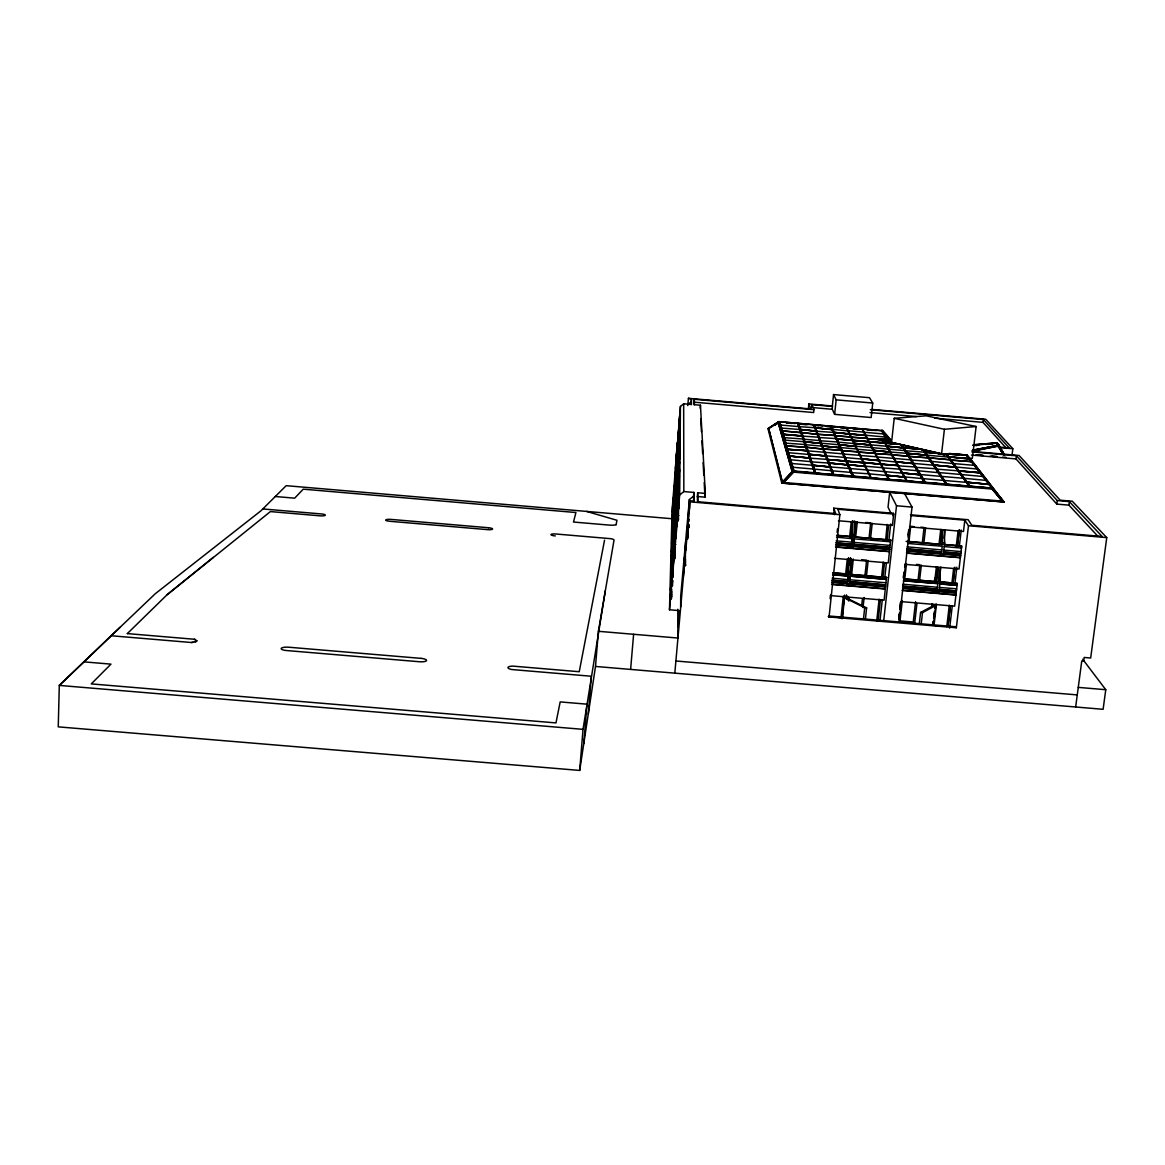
<?xml version="1.0" encoding="UTF-8"?>
<svg xmlns="http://www.w3.org/2000/svg" width="1165" height="1165" viewBox="0 0 1165 1165"><rect width="100%" height="100%" fill="white"/><g stroke="black" fill="none" stroke-linecap="round" stroke-linejoin="round"><path stroke-width="1.5" d="M680.651 606.965L680.71 596.116L689.374 499.581L693.539 496.159L693.874 492.416L683.84 491.557L679.69 494.979L669.496 609.776L679.399 610.62L677.899 627.309M679.413 471.927L679.443 468.854L678.598 468.781L678.569 471.854M679.544 459.432L679.574 455.151L678.773 455.078L678.583 459.549M679.588 454.175L679.646 448.671L678.846 448.598L678.773 454.102M679.705 442.409L679.646 447.724L678.86 447.651L678.918 442.336L679.705 442.409L677.535 470.747M679.69 494.979L680.418 406.469L683.666 403.774L691.515 404.444L691.355 399.012L688.428 398.328L810.869 408.944L808.86 403.964L832.349 405.988L832.261 409.279L834.635 414.361L871.172 417.536L872.731 403.032L869.498 397.702L833.543 394.571L832.349 405.988M889.609 439.336L882.167 430.584L778.861 421.643L767.997 428.633L778.686 421.657L882.167 430.802C908.889 461.923 865.377 407.619 889.477 441.972M678.292 519.517L677.986 509.848L678.147 508.013L679.078 508.1M678.452 512.629L678.613 486.184M679.195 438.258L679.239 434.909M679.268 432.419L679.297 429.186M678.54 519.532L678.132 513.416M679.253 454.365L679.297 450.229L679.035 453.272M679.326 447.491L679.37 443.938L678.656 454.321M679.399 441.302L679.559 426.332M679.457 454.394L679.501 450.243L678.7 450.171M679.53 447.506L679.37 440.836M679.588 441.317L679.049 434.894L679.151 438.011M679.049 430.453L679.821 430.511L679.632 436.991L678.86 436.933L679.108 429.171L679.224 432.244M679.035 500.863L679.108 493.611M679.268 477.534L676.981 509.222L679.384 476.106L678.525 476.034L678.059 519.488M679.282 476.383L679.341 469.961L677.098 500.921M679.413 462.68L677.215 492.941L679.486 455.675M679.544 448.933L677.331 485.266M679.603 442.438L677.433 477.868M679.676 436.161L677.637 463.888L679.734 430.118M679.792 424.278L677.739 457.277M679.85 418.628L677.826 450.884M850.275 574.418L886.594 577.52L850.275 574.418L850.639 558.21M836.82 535.478L852.372 536.817L852.722 520.726M854.294 536.978L890.744 540.109L854.294 536.978L854.629 520.901M677.943 505.494L678.001 500.207M677.884 497.572L678.103 492.213M677.972 491.368L678.205 484.524M678.059 483.752L678.278 478.699M678.278 521.032L678.365 477.723M678.744 447.447L678.773 443.88M678.787 442.962L678.86 437.822M678.656 464.762L678.685 461.806L679.515 461.879L679.37 463.51M678.714 459.36L678.773 455.078M832.873 572.932L848.353 574.258L848.732 558.05M882.167 430.584L887.22 439.205L882.691 431.458M676.719 526.886L679.195 485.397L676.85 517.872M677.913 444.71L679.894 413.167L678.001 438.754M677.404 511.42L677.608 506.688L678.525 506.775M677.491 505.45L677.71 498.416L678.613 498.489M677.593 497.251L677.913 482.791L678.787 482.863M679.312 483.635L677.782 483.373L677.855 478.655M678.35 441.317L678.598 430.7L679.355 430.773M678.467 432.171L678.787 437.108M677.447 518.367L678.598 513.459M677.535 512.542L677.608 506.688M677.622 505.435L677.71 498.416M677.782 483.373L677.972 478.553M678.467 441.491L678.525 436.453L679.282 436.511M972.338 450.607L999.06 445.263L996.818 442.889L974.057 444.71M675.744 537.997L675.875 530.119M676.035 519.91L676.151 512.644M676.312 503.222L676.414 496.508M676.545 488.892L674.186 527.133L676.181 502.465L675.671 495.97M676.661 481.567L674.36 518.833M676.894 467.675L674.826 495.722L676.996 461.092M677.098 454.743L674.972 488.557M677.2 448.598L675.118 481.655M675.933 538.419L675.991 535.303L675.074 535.23L674.608 558.297M676.181 523.391L676.239 511.522L675.38 511.45L675.263 518.396M677.127 464.005L677.171 460.423L676.428 460.35L676.108 463.262M677.083 459.243L677.273 454.292L676.53 454.234L676.472 457.699M675.161 530.89L675.234 526.405L676.122 526.478L675.977 528.226L675.074 528.153L675.234 526.405M675.292 523.318L676.035 481.524M676.253 469.466L676.312 466.684M676.355 463.932L676.428 460.35M674.797 558.938L675.016 546.21M675.074 543.312L675.118 540.24M675.685 518.265L676.035 511.508L675.918 518.454M675.817 510.183L675.875 506.819M675.904 505.654L676.297 480.999M675.889 518.279L675.525 514.741M676.108 505.683L676.195 493.494L675.38 493.436L675.263 499.712M675.831 523.303L675.889 519.692M676.166 503.615L675.409 510.255L676.268 510.328M676.909 459.228L676.967 455.748M674.011 558.443L674.273 551.671L675.19 551.744L674.389 555.574M674.448 542.337L674.142 552.05L675.074 540.487M674.404 538.172L674.317 542.744L675.219 542.832M675.03 505.726L675.234 500.834L676.53 500.848M675.147 499.756L675.511 486.286L676.312 486.358M675.263 493.945L675.584 482.325L675.394 486.81L676.195 486.883M674.142 558.268L674.273 551.671M675.147 505.726L675.234 500.834M675.758 467.806L676.384 460.131M674.331 558.909L674.855 538.215M675.03 531.153L675.074 528.153M675.176 523.245L675.409 516.692M675.409 510.255L675.802 499.144L675.918 502.523M675.554 502.421L675.773 487.887M675.933 481.596L676.428 487.64M676.341 459.17L677.273 454.292M672.511 585.864L672.627 580.621L671.71 580.549L671.55 582.34M672.7 577.447L672.802 572.423M673.53 538.478L673.603 534.895L672.758 534.822L672.686 538.405M673.705 530.206L673.778 526.74L672.948 526.682L672.686 528.575M673.807 525.561L673.938 518.906L673.137 518.833M673.443 563.816L676.02 521.206L673.647 554.089M674.011 535.769L676.283 504.416L673.836 544.739L676.283 516.765L674.943 516.488M674.52 510.838L676.778 474.49L674.681 503.149M675.249 474.985L677.302 442.671L675.38 468.534M671.491 598.795L671.623 589.403M672.074 569.554L672.584 566.336M672.22 563.336L672.788 557.118M672.453 556.622L672.671 543.298M673.224 519.109L673.705 515.891M673.326 514.741L674.025 501.387M672.292 569.568L672.671 562.957M672.438 563.35L672.569 557.088M672.584 556.229L672.773 547.463M673.428 519.124L673.501 515.877M673.618 514.857L673.836 501.358M672.351 577.534L672.86 556.739L670.457 590.029M673.064 547.506L670.705 579.995L673.254 538.638L670.953 570.355M673.443 530.104L671.186 561.093L673.472 528.866L674.127 498.984M674.287 491.878L672.045 527.352L673.996 505.231M674.433 485.019L672.234 519.648M672.569 577.549L672.686 572.51L671.783 572.423L671.928 570.661L672.846 570.734M672.715 571.068L672.788 567.821M673.69 525.502L673.807 520.478L672.991 520.406L673.792 511.755M673.821 519.328L673.967 512.877L673.181 512.818M670.909 589.534L670.691 598.431L670.851 596.596L671.797 596.684M671.419 572.991L671.768 558.836L672.627 558.909M671.724 556.156L672.045 543.006M672.496 528.531L672.933 510.066L674.127 510.226M672.962 508.988L673.108 502.916L674.287 502.945M671.011 598.766L671.652 591.66M672.016 556.579L672.511 553.579M672.161 550.768L672.453 543.05L671.783 577.374M672.715 527.41L672.788 524.119M673.137 509.222L673.632 501.343M671.157 598.461L671.375 589.577M671.579 585.791L671.71 580.549M672.875 530.133L672.948 526.682M672.977 525.488L673.647 496.887L674.084 498.445M669.496 609.776L672.103 509.979L680.418 406.469M670.195 600.485L672.686 564.894M671.419 552.181L673.967 517.755L673.166 517.682M671.623 543.589L673.821 512.818M671.841 535.317L673.967 506.338M672.423 512.221L672.569 506.105M778.861 421.643L793.147 471.359L992.726 488.383L1004.012 501.984L781.802 483.067L792.957 471.126L778.686 421.657M120.068 627.294L59.298 685.413L58.25 726.858L579.704 770.429L583.024 729.348L605.305 590.83M583.767 743.736L586.971 704.17L560.176 701.913L555.967 722.912L91.263 683.899L110.966 664.137L83.967 661.866M588.267 714.13L591.339 676.239L511.653 669.525A6.815 1.893 3.9 0 1 507.984 667.458A6.815 1.893 3.9 0 1 512.658 666.103L579.238 671.724L604.548 540.138M579.704 770.429L595.504 666.453L598.373 631.299L614.028 540.109A5.956 1.282 4.7 0 0 611.013 538.711L555.836 533.992A4.631 0.99 4.3 0 0 550.943 534.575A4.631 0.99 4.3 0 0 555.283 535.929M630.615 669.424L633.614 634.284M673.108 502.916L672.977 504.416L673.952 504.46L673.035 513.372M676.326 465.723L676.006 468.578L675.889 461.558L675.787 466.859L677.083 466.757M672.933 510.066L673.588 511.668M677.171 460.423L676.297 461.85M672.627 519.037L672.788 516.357M675.904 480.97L676.137 482.761M672.598 524.002L672.846 526.769M678.54 463.437L678.685 461.806M676.035 498.052L676.312 494.921L675.234 495.023M673.778 526.74L673.632 528.357L672.817 528.284M671.768 558.836L671.608 560.54L672.482 560.613M672.394 550.71L672.875 553.797M678.438 482.412L678.933 485.339M671.579 566.685L671.826 569.86M672.205 558.88L672.365 557.074M678.248 499.537L678.773 501.387M674.943 543.021L674.564 546.167L675.452 546.283M678.001 508.552L678.685 504.867M672.147 575.903L672.453 572.481M674.753 546.225L674.914 544.419L675.846 544.492M677.331 517.144L677.491 515.323M674.768 552.545L675.307 554.453M677.884 517.376L678.059 515.513L679.006 515.6M687.787 405.551L688.428 398.328M672.467 582.427L672.627 580.621M671.317 596.64L671.724 594.718M691.18 404.663L691.355 399.012M694.034 402.173L694.296 399.275L813.971 409.643L813.665 412.541L694.034 402.173L694.136 404.925M684.7 562.142L684.35 565.957M685.661 556.724L684.714 556.652L684.539 558.501L685.486 558.588L685.53 565.462M687.976 530.934L687.583 539.002L688.034 524.92M687.889 521.25L688.064 519.386L689.01 519.459L688.85 521.337L687.889 521.25L687.962 527.599M674.812 673.152L690.204 500.804L694.107 501.139L693.874 492.416M687.292 536.788L687.379 526.857M700.194 408.187L700.456 405.231L694.486 404.706L694.296 399.275M697.354 496.494L697.689 492.751L705.32 493.407L704.985 497.149L697.354 496.494L697.544 501.94M781.424 428.065L799.831 429.521M783.273 434.443L801.971 436.06L783.244 434.312M784.205 437.647L803.107 439.016M785.035 440.093L804.039 441.739M785.807 443.137L805 444.52M786.623 445.947L805.976 447.345M787.627 449.37L807.112 450.637L787.627 449.37L794.006 471.272L779.691 421.788L786.579 445.802L805.918 447.2M790.773 459.782L810.767 461.66M791.851 463.495L812.136 465.243M792.957 467.281L813.447 469.044M793.147 471.359L992.696 488.251L1003.837 501.999L781.802 483.067L792.957 471.126M798.724 426.608L780.535 425.036M802.787 436.132L818.252 437.195M808.321 409.352L808.86 403.964M811.626 407.488L811.918 404.634L832.553 406.425M808 450.855L824.106 452.238M808.292 454.423L788.603 452.719M810.432 458.224L826.888 459.36M814.553 427.715L799.51 426.667M811.699 461.879L828.315 463.029M816.563 431.225L833.339 432.419M817.786 434.356L834.723 435.55M814.335 469.116L831.169 470.704M814.728 472.757L797.719 423.346L814.728 472.757L794.035 470.98M819.039 437.53L836.062 438.608M815.617 472.83L798.491 423.419L815.617 472.83L832.684 474.606L813.374 424.701L822.33 425.88M819.432 440.559L803.85 439.22M820.306 440.778L837.548 441.986M821.398 443.239L838.756 444.739M821.587 446.093L805.758 444.724M841.174 450.243L823.524 448.991L841.232 450.389M824.966 452.326L842.761 453.855M826.349 455.85L844.319 457.394M827.718 459.724L845.805 461.136M832.786 429.404L847.712 430.846M834.635 414.361L836.15 399.857L833.543 394.571M830.558 466.976L849.168 468.432M834.664 435.419L817.743 434.225M835.494 435.885L850.814 436.948L835.436 435.754M836.907 439.074L852.329 440.414L836.849 438.943M833.616 474.388L814.16 424.774L833.616 474.388L852.489 476.004L830.601 426.201L852.489 476.004M838.465 520.755L892.419 525.386L893.686 514.071L893.307 513.299L833.732 508.173L834.315 514.668M840.824 447.608L856.639 448.976M842.047 450.738L858.023 451.831L841.975 450.593M843.518 454.059L859.712 455.326M846.241 427.817L870.473 477.563L853.392 476.092L831.388 426.259L853.392 476.092M847.028 427.875L871.333 477.927L888.414 479.397L861.925 428.909L852.882 428.516M830.121 598.621L830.499 595.038M837.096 532.449L837.46 529.056M910.87 515.542L964.824 520.173L968.479 525.735L956.334 627.76L829.072 616.94L839.863 514.697L837.868 509.265L893.686 514.071M848.586 430.773L863.6 432.084M846.737 461.369L863.149 462.782L846.664 461.209M850.057 434.123L865.202 435.433L849.999 434.006M851.528 437.152L866.906 438.331L851.586 437.283M850.042 468.519L866.789 469.961M853.144 440.487L868.566 441.812L853.071 440.341M850.741 472.393L832.058 470.791M853.843 443.545L838.276 442.19M851.702 472.641L868.653 473.806M856.1 446.239L871.799 447.593M857.44 449.326L873.182 450.549M837.824 617.377L841.014 617.654L843.314 596.13M845.528 575.394L847.275 559.127M849.635 536.934L851.265 521.716M858.823 452.18L874.799 453.287L858.751 452.035M842.033 618.79L844.567 595.067M846.722 575.277L848.499 557.962M850.698 538.128L852.489 520.668M842.513 618.265L844.407 596.961L866.629 607.868L865.406 619.096M862.668 429.23L889.303 479.485L906.414 480.664L883.478 440.588L906.414 480.664M860.454 455.53L876.648 456.782M847.057 585.456L847.29 583.345M832.8 572.714L848.28 574.039L847.567 581.699L832.043 580.272M851.062 548.132L851.295 545.992M836.747 535.274L852.299 536.614L851.571 544.317L836.019 542.992M847.567 581.699L848.091 575.903L832.596 574.578M852.096 538.492L851.571 544.317L835.96 542.788M846.139 598.577L846.504 595.155M849.911 563.336L850.465 558.151M846.183 598.737L846.547 595.3M849.78 565.214L850.523 558.283M861.328 459.01L845.076 457.597M864.284 432.273L883.23 433.919M847.479 599.815L847.843 596.422M848.965 585.631L849.198 583.505M850.071 576.282L849.474 581.874L850.013 576.122L886.39 579.384L850.013 576.122M850.159 574.782L851.717 559.142M852.969 548.293L853.202 546.152M854.149 537.618L855.707 521.876M853.479 544.492L854.032 538.711L853.479 544.492L889.827 547.404M848.775 601.096L849.139 597.703M851.644 574.432L853.304 559.011M855.634 537.283L857.309 521.745M864.008 462.854L880.449 463.99M867.677 438.666L877.74 439.278L943.781 454.379L946.155 454.146L969.207 486.373L946.155 454.146M865.843 466.262L882.415 467.689M869.381 441.885L884.73 443.079M867.677 470.034L884.293 471.607M871.143 444.899L886.711 446.239M869.541 473.878L886.332 475.466M872.614 447.666L888.196 449.151M875.599 453.636L891.575 454.729M946.126 454.408L943.752 454.656L877.74 439.278M861.678 605.625L862.42 598.825M864.954 575.568L866.629 560.161L861.634 559.724M868.988 538.434L870.692 522.896L865.668 522.473M881.483 430.599L885.939 438.564L877.129 439.365L886.798 438.433L890.337 442.642M863.017 607.664L864.124 597.514M866.483 575.903L868.158 560.54M870.532 538.754L872.221 523.289M879.298 460.277L895.506 461.952M863.483 618.921L864.707 607.693L844.683 597.863L846.591 598.038M881.279 464.34L897.603 465.607M884.322 441.054L907.273 481.029L924.369 482.208L901.244 444.651L924.369 482.208M885.051 437.035L866.032 435.244M885.618 443.297L898.361 444.258M883.172 467.893L899.846 469.204M886.987 438.521L878.119 439.467L943.635 454.175L949.868 453.549L966.833 455.02L974.362 463.961L967.023 455.107L949.839 453.826L943.752 454.656M890.643 452.064L906.559 453.301M891.443 443.545L894.21 418.322L926.16 415.803L976.124 426.521L972.338 458.413L948.834 457.088M891.487 454.583L875.527 453.491M893.468 458.369L877.391 456.986M894.312 458.442L910.389 459.84M876.706 621.105L879.138 599.087M881.526 577.461L883.23 562.098M885.633 540.312L887.162 524.439M878.177 620.508L880.405 599.771M883.026 576.777L884.497 562.797M887.133 539.613L888.618 525.546M880.012 620.508L882.284 599.931M884.861 576.792L886.39 562.972M888.982 539.643L890.715 523.973M893.016 515.804L893.307 513.299M898.55 465.84L914.976 466.961M886.507 577.301L884.119 600.164L830.572 595.606M890.657 539.89L888.254 562.913L834.504 558.326M883.682 620.96L896.511 505.756L889.667 492.431L888.036 507.197L890.803 512.833M900.72 469.277L917.277 470.704M903.909 447.724L921.238 449.224L903.792 447.855L920.277 449.282M901.899 473.121L885.167 471.679M904.695 450.578L889.026 449.224M905.613 450.797L924.617 452.166M905.132 476.951L921.894 478.538M908.249 456.039L892.303 454.933L908.336 456.185M911.321 460.059L930.82 461.457M913.578 463.379L933.107 465.199M898.827 617.552L899.205 614.159M899.962 607.402L900.545 602.32M903.37 577.316L903.938 572.204M908.132 535.041L908.715 529.886M898.754 619.562L899.526 612.79M899.904 609.397L900.676 602.625M903.501 577.622L904.069 572.496M904.652 567.384L905.03 563.962M908.074 537.021L908.86 530.148M915.807 467.325L935.699 468.752M899.016 622.256L912.02 507.095L904.681 493.727M902.307 600.514L900.006 620.887L913.244 622.008L915.574 601.635M904.754 578.961L906.487 563.569M908.948 541.856L910.695 526.332L914.044 526.624M918.151 470.776L938.058 472.641M920.51 474.592L940.752 476.339M925.272 482.281L902.132 444.855L925.272 482.281L945.907 484.058L922.913 449.603L945.907 484.058M928.359 457.772L909.064 456.389L928.461 457.918M931.578 461.384L952.679 463.495M918.049 580.097L919.811 564.705L916.476 564.413M922.287 542.992L924.063 527.483L920.729 527.192M914.583 624.018L916.913 603.718M919.578 580.432L921.34 565.083M923.83 543.327L925.607 527.862M936.529 469.116L957.98 470.82M919.287 623.668L920.583 612.455L933.791 605.451L935.684 605.625L933.514 624.28M938.874 453.535L925.345 452.093L939.835 453.476L925.316 452.37M921.209 623.828L922.505 612.615L935.684 605.625L933.34 604.533L933.791 605.451M939.077 472.582L960.848 474.461M941.524 454.292L944.407 429.288L976.124 426.521M941.64 476.412L963.63 478.305M943.228 480.373L922.782 478.611M946.839 454.335L950.32 453.724L946.839 454.335L970.11 486.446L946.868 454.073M948.004 457.015L927.224 455.224M934.417 581.553L934.811 578.146M931.738 606.98L932.131 603.601M934.636 581.99L936.427 566.656M938.946 544.885L940.752 529.42M949.708 453.593L966.804 455.064L993.163 489.14M946.81 484.145L923.816 449.821L946.81 484.145L969.251 486.067M936.063 581.16L937.665 567.355M940.373 544.055L941.99 530.133M936.136 581.306L937.738 567.486M940.446 544.186L942.077 530.264M951.048 460.146L971.188 461.617L950.946 460M932.859 625.023L933.296 621.309M933.646 618.251L934.446 611.465M934.84 608.086L935.262 604.402M932.947 624.804L933.34 621.426M933.733 618.033L934.33 612.965M934.927 607.882L935.32 604.504M936.718 593.116L937.869 583.607L905.205 580.767M903.603 578.976L938.175 581.918L938.145 567.486M941.072 555.836L942.223 546.254L907.622 543.443M906.093 541.419L942.529 544.536L942.47 530.206M933.995 625.561L936.514 604.067M939.558 577.957L940.825 567.122M944.189 538.215L945.179 529.769M938.626 593.276L938.874 591.15M940.038 567.646L940.301 580.214L939.208 589.519L956.378 590.99L939.092 589.301M942.98 555.996L943.228 553.87M943.737 550.113L960.979 551.584L960.805 553.681L943.563 552.195L944.669 542.832L944.393 530.366M956.305 467.063L976.634 468.956M958.955 471.039L979.649 472.83L958.839 470.893M961.722 474.534L982.459 476.47M966.12 455.093L991.677 488.004L970.139 486.154M946.766 626.639L949.3 605.159M951.965 582.66L953.669 568.229M956.276 546.065L958.067 530.876M964.518 478.378L985.459 480.329M947.917 625.969L950.32 605.684M953.072 582.398L954.674 568.753M947.975 626.086L950.378 605.785M953.13 582.5L954.936 567.151M966.324 482.368L944.116 480.446M949.635 628.153L952.271 605.887M954.805 584.51L956.844 567.253M959.407 545.686L961.256 530.031M956.946 585.238L939.864 583.942L957.048 585.413L957.135 583.33L939.966 581.859L957.266 583.549L954.63 606.164L901.157 601.606M905.351 564.384L959.043 568.971L961.693 546.181L944.32 544.492L961.562 545.977L961.475 548.06L944.232 546.574M964.824 520.173L963.484 531.473L909.588 526.857M973.809 465.316L953.523 463.568M1006.487 448.394L982.969 422.356L983.304 419.502L870.313 409.701M1011.992 455.559L1012.822 448.714L985.692 419.225L871.871 409.425M1097.954 536.351L1068.931 505.144L1056.815 504.096L1015.982 458.908L1016.375 455.748L971.843 451.904M1056.815 504.096L1057.267 500.586L1016.375 455.748M1068.931 505.144L1069.383 501.62L1057.267 500.586M1075.659 706.995L1081.761 661.006L1083.683 661.167L1084.178 657.453L1090.673 658.007L1106.75 537.604L1072.295 501.227L1060.208 500.193L1019.055 455.471L972.804 451.481M1082.707 659.259L1105.774 689.709L1103.109 709.31L595.504 666.453M783.579 482.47L793.613 471.971L783.579 482.47L1002.075 501.096L992.274 489.082L793.583 472.131M1003.822 455.297L998.478 445.904L972.79 450.972M1004.448 455.078L998.871 445.205L972.309 450.345M1002.41 457.219L1005.992 457.335M127.335 633.6L194.322 639.25L197.249 640.881L191.41 642.512L111.228 635.755M942.762 454.496L932.117 452.297M112.321 634.707L155.236 593.757L260.975 510.78L286.182 485.674L672.336 518.76M782.225 481.931L768.667 428.385L782.414 482.164L792.229 471.621L778.089 422.225L792.229 471.621M127.335 633.6L167.061 594.762L213.239 557.38M112.393 634.619L59.298 685.413L583.024 729.348M886.944 439.234L879.662 439.889L886.944 439.234L889.201 442.001M687.918 404.575L691.107 401.925M167.061 594.762L270.397 511.581L319.894 515.818A4.704 0.976 3 0 0 325.312 515.279A4.704 0.976 3 0 0 321.467 513.954L262.824 508.945M768.827 428.574L778.264 422.414M775.147 424.774L779.181 422.138L775.133 424.992M275.304 496.508L294.672 498.169L303.235 489.169L575.918 512.527L573.5 522.037L609.193 525.095A7.092 1.471 4.7 0 0 616.096 524.658L616.329 524.512M997.633 444.185L1001.769 452.107M997.211 443.865L999.366 445.889L1003.837 454.452M195.05 642.119L195.953 641.871M973.037 450.04L997.939 445.394L996.09 443.079L997.91 445.132M972.731 451.161L998.42 446.093M947.305 454.496L943.912 454.598M999.366 445.889L996.789 442.875L973.285 444.928L978.687 445.263M973.212 445.161L996.119 443.341M973.197 445.394L978.498 444.972M985.575 444.389L992.638 443.821M191.41 642.512L192.749 642.454M677.447 508.479L678.685 508.61M675.088 508.508L676.414 508.654M675.54 509.76L676.384 509.833M673.312 511.26L674.098 511.333M673.195 511.712L673.996 511.77M672.758 517.478L673.559 517.551M675.394 517.93L676.268 518.003M675.234 519.634L676.108 519.707M852.576 534.939L854.484 535.099M942.747 542.657L944.669 542.832M907.724 541.361L942.529 544.536M836.543 537.152L852.168 538.696M854.091 538.856L890.453 541.769M673.53 523.551L672.569 525.153M836.193 540.895L851.702 542.133M907.113 546.866L941.83 549.938M853.406 544.288L889.871 547.506M906.88 548.861L941.655 552.035L906.982 549.065M943.446 551.992L960.746 553.579M835.756 544.667L889.667 549.385M906.676 550.739L960.513 555.443M835.888 544.871L889.609 549.268M906.836 550.943L960.586 555.545L960.266 557.569L906.428 552.865M835.538 546.793L889.376 551.409M835.698 547.084L889.507 551.686M906.618 553.157L960.368 557.758M672.569 543.269L673.428 543.341M674.287 544.113L675.19 544.186M672.292 544.914L673.064 544.987M672.86 548.715L672.016 548.642L671.856 550.302L672.715 550.375M671.972 549.938L672.831 550.011M674.302 550.244L675.219 550.331M671.826 551.613L672.686 551.686M674.113 553.477L675.03 553.55M848.557 572.394L850.465 572.554M938.393 580.053L940.301 580.214M903.501 578.743L938.175 581.918M673.079 559.87L672.19 559.783L672.001 562.899L672.889 562.972M672.147 561.166L673.035 561.239M832.669 574.796L848.164 576.122M903.399 580.825L937.84 583.563M684.743 565.2L685.704 565.287M832.218 578.19L847.741 579.617M902.977 584.218L937.476 587.276M832.014 580.17L847.479 581.481M849.401 581.641L885.764 584.961L849.431 581.757M902.758 586.199L937.184 589.14M902.802 586.315L937.243 589.242M671.535 568.098L672.423 568.171M831.81 582.019L885.517 586.709M902.54 588.063L956.159 592.839L902.613 588.281M831.956 582.252L885.473 586.607M671.972 569.219L672.875 569.306M831.592 584.146L885.225 588.718M902.307 590.174L955.853 594.849L956.494 588.791L939.383 587.437M831.752 584.451L885.356 589.024M902.409 590.48L955.955 595.038M864.707 607.693L866.629 607.868M920.583 612.455L922.505 612.615M828.228 616.562L831.431 616.838M935.597 625.692L941.975 626.231M598.388 631.299L677.972 638.041L677.782 609.28M1078.266 687.379L1105.774 689.709M675.904 660.992L1077.261 694.908M836.15 399.857L872.731 403.032M813.345 407.634L832.261 409.279M870.007 412.556L916.622 416.589M934.563 418.148L982.969 422.356M786.375 422.764L795.36 423.536M798.957 423.856L807.942 424.628M825.927 426.186L834.912 426.958M840.3 427.438L849.285 428.21M867.27 429.769L876.255 430.54M786.36 422.968L791.763 423.448M798.942 424.06L806.136 424.686M813.33 425.312L818.718 425.778M825.912 426.405L833.106 427.016M840.3 427.642L845.688 428.108M852.882 428.735L860.076 429.361M867.27 429.972L872.658 430.438M815.311 428.036L831.985 429.346M800.632 429.594L815.791 430.904M834.14 432.492L849.285 433.802M850.086 433.861L865.231 435.171M998.449 446.981L1009.225 447.913L983.304 419.502M973.256 445.292L976.852 445.598M998.434 447.462L1012.822 448.714M867.605 438.535L877.711 439.54M679.865 424.875L679.122 424.803L678.933 441.418L679.705 441.491L679.763 436.365L678.991 436.293M783.302 434.166L802.001 435.783M836.936 438.812L852.358 440.152M853.173 440.21L868.595 441.55M869.41 441.622L884.832 442.948L869.308 441.753M854.659 443.603L870.328 444.826M887.424 446.443L903.093 447.651M977.697 454.889L983.012 455.355M991.852 456.112L997.153 456.578M975.891 454.918L982.954 455.53M990.032 456.141L997.109 456.753M679.064 429.594L679.821 429.667M971.464 455.049L1015.982 458.908M952.082 454.277L959.159 454.889M804.797 441.943L820.582 443.166M839.499 444.943L855.285 446.166M952.082 454.496L957.382 454.962M678.918 431.953L679.69 432.011M822.417 446.166L839.98 447.535M874.012 450.622L889.929 451.86M907.273 453.491L926.524 455.02M678.991 435.404L679.763 435.477M787.584 449.239L807.156 450.782M809.136 454.496L825.49 455.763M862.173 459.083L878.526 460.35M896.366 462.024L912.719 463.306M933.951 465.272L955.446 466.99M789.71 456.156L809.602 457.874M827.747 459.432L845.907 461.005L827.66 459.563M846.766 461.078L863.178 462.49M881.308 464.063L897.72 465.476L881.206 464.194M958.984 470.762L979.678 472.553M829.101 463.233L847.523 464.689M848.295 464.893L864.969 466.189M812.937 465.447L829.771 466.772M902.773 473.208L919.636 474.519M678.627 456.68L679.443 456.753M887.22 475.538L904.244 476.864M967.212 482.441L988.677 484.145M676.195 473.238L676.967 473.31M677.928 481.684L678.787 481.757M678.627 484.567L677.768 484.48L678.117 491.048M676.253 484.684L676.02 489.708M675.54 485.252L676.326 485.324M896.511 505.756L912.02 507.095M675.38 487.858L676.166 487.917L676.21 492.416L675.394 492.358M678.642 488.674L678.365 494.208M677.841 489.285L678.714 489.373M678.7 490.523L677.826 490.45L677.739 497.207L678.627 497.28M676.341 491.805L675.889 496.902M677.666 492.169L678.54 492.242M675.831 493.246L676.661 493.319M675.817 494.353L676.632 494.426M910.462 514.77L968.144 519.721L971.828 525.269L1102.09 536.453L1069.383 501.62M677.564 500.164L678.452 500.236M839.863 514.697L690.219 501.853L690.204 500.804M968.479 525.735L1106.75 537.604M675.671 501.911L676.515 501.984M675.088 502.45L676.181 502.465M675.525 503.571L676.37 503.644M673.487 503.95L674.258 504.023M894.21 418.322L944.407 429.288M879.633 440.268L897.123 444.287M921.617 449.894L928.621 451.496M194.322 639.25L195.356 639.512M616.096 524.658L616.969 520.289L586.621 511.42M968.392 458.093L971.639 462.228M1002.002 452.763L1004.23 455.457M992.274 489.082L1002.075 501.096M886.769 439.38L889.026 442.161M1004.012 501.984L974.071 463.612L1003.779 502.173M891.138 441.651L889.463 438.826L890.934 441.826M998.871 445.205L1004.696 454.962M998.478 445.904L1003.881 455.122M999.133 446.02L1002.861 453.156M998.696 446.705L1000.91 450.957M956.334 627.76L955.824 626.77L828.81 615.979L829.072 616.94M890.045 545.409L853.654 542.395M997.051 443.006L998.303 446.035M885.895 582.762L849.649 579.777M811.918 404.634L813.971 409.643M833.732 508.173L835.684 513.576L698.01 501.751L697.689 492.751M767.997 428.633L781.802 483.067M700.456 405.231L705.32 493.407M700.777 419.08L701.461 431.778M701.956 440.865L702.641 453.578M703.121 462.651L703.806 475.364M704.199 482.616L704.985 497.149M693.539 496.159L693.67 501.445M689.374 499.581L689.52 508.45M689.17 512.265L689.068 504.634L686.782 538.929M688.894 524.512L688.923 527.687M688.646 524.483L688.69 527.658M688.064 519.386L688.151 527.279M687.86 526.9L687.787 536.832M685.748 550.317L685.704 542.016L683.374 576.762M685.282 565.433L685.253 558.574L684.947 565.622M685.166 562.185L685.18 565.637M684.714 556.652L684.7 565.607M683.666 403.774L683.84 491.557M684.044 564.064L684.044 567.544M679.734 426.346L679.69 431.166L678.933 431.094L678.991 426.288L679.734 426.346M782.341 430.89L800.908 432.623L782.341 430.89M789.666 456.01L809.573 458.151L789.666 456.01M800.588 429.463L815.762 431.166L800.588 429.463M801.666 432.565L816.985 434.283L801.666 432.565M804.826 441.681L820.553 443.443L804.826 441.681M806.763 447.273L822.738 449.064L806.763 447.273M809.165 454.219L825.461 456.054L809.165 454.219M815.34 427.773L831.956 429.608L815.34 427.773M812.966 465.17L829.742 467.049L812.966 465.17M822.446 445.889L839.95 447.811L822.446 445.889M829.131 462.942L847.479 464.966L829.131 462.942M834.082 432.361L849.256 434.064L834.082 432.361M839.528 444.681L855.256 446.443L839.528 444.681M848.324 464.602L864.94 466.481L848.324 464.602M854.688 443.341L870.299 445.088L854.688 443.341M862.202 458.792L878.497 460.626L862.202 458.792M863.964 462.418L880.42 464.267L863.964 462.418M874.041 450.345L889.9 452.137L874.041 450.345M887.453 446.166L903.064 447.928L887.453 446.166M887.249 475.247L904.2 477.169L887.249 475.247M896.395 461.748L912.69 463.583L896.395 461.748M899.293 444.2L885.531 443.151L899.293 444.2M902.817 472.917L919.593 474.81L902.817 472.917M907.302 453.229L926.495 455.297L907.302 453.229M929.204 457.845L950.247 459.796L929.204 457.845M933.981 464.995L955.417 467.267L933.981 464.995M948.863 456.811L968.887 458.952L948.863 456.811M959.276 529.842L957.455 545.293L959.334 529.929M967.241 482.15L988.648 484.436L967.241 482.15M488.383 527.73L390.959 519.401A4.675 0.976 3.4 0 0 385.702 519.94A4.675 0.976 3.4 0 0 389.678 521.279L487.523 529.638A4.645 0.99 3.9 0 0 492.577 529.07A4.645 0.99 3.9 0 0 488.383 527.73M421.046 658.371L288.731 647.216A6.393 1.718 2.1 0 0 281.26 648.337A6.393 1.718 2.1 0 0 286.386 650.521L419.487 661.749A6.335 1.733 3.1 0 0 426.536 660.599A6.335 1.733 3.1 0 0 421.046 658.371"/></g></svg>
